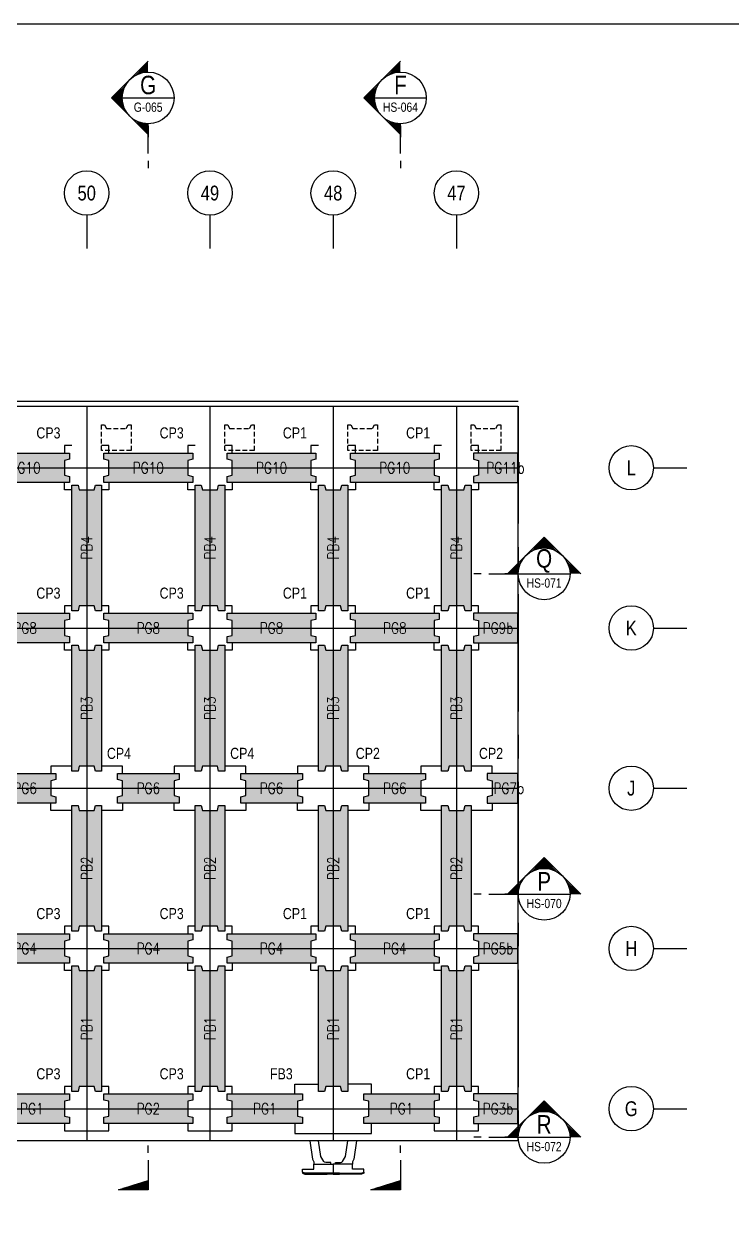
# Model space of a CAD drawing. Header units: millimetres. Extents: x 4668 to 40173, y -3560 to 14620.
# Drawn here: x 31911 to 34786, y 9806 to 14620 of the extents above; entities that cross this region are included whole.
import ezdxf
from ezdxf.enums import TextEntityAlignment as Align

# ---------------------------------------------------------------- set-up
doc = ezdxf.new("R2010")
doc.units = ezdxf.units.MM
for name, pattern in [('CENTER', [50.8, 31.75, -6.35, 6.35, -6.35]), ('DASHED', [19.05, 12.7, -6.35]), ('HIDDEN', [9.525, 6.35, -3.175])]:
    doc.linetypes.add(name, pattern=pattern)
doc.layers.get('0').transparency = 0.5
for name, color, linetype in [('DIM_03', 1, 'Continuous'), ('HB_SYMBOLS', 7, 'Continuous'), ('場鑄梁', 4, 'Continuous'), ('場鑄梁_虛線', 4, 'Continuous'), ('底圖', 7, 'Continuous'), ('防舷材', 7, 'Continuous'), ('預鑄梁', 7, 'Continuous'), ('預鑄梁_TXT', 2, 'Continuous'), ('預鑄梁_外緣', 7, 'Continuous'), ('預鑄樁帽', 6, 'Continuous'), ('預鑄樁帽_TXT', 2, 'Continuous')]:
    doc.layers.add(name, color=color, linetype=linetype)
doc.layers.add('HB_0', color=7, linetype='Continuous', transparency=0.5)
doc.layers.add('預鑄梁_HATCH', color=253, linetype='Continuous', transparency=0.5)
doc.layers.get('預鑄樁帽').off()
doc.styles.get("Standard").update_dxf_attribs({"font": 'arial.ttf'})
doc.styles.add('結構平面-V3$0$STANDARD', font='ROMANS', dxfattribs={"width": 0.8, "bigfont": 'LCHINA.shx'})

# ---------------------------------------------------------------- blocks, each defined once
blk = doc.blocks.new('gr_t')
at = {"layer": 'HB_SYMBOLS', "color": 4, "linetype": 'Continuous'}
blk.add_line((0, -6), (0, -15), dxfattribs=at)
blk.add_circle((0, 0), 6, dxfattribs=at)
at = {"layer": 'HB_SYMBOLS', "color": 4, "linetype": 'Continuous', "width": 0.8}
blk.add_attdef('A', text='', height=4.5, dxfattribs=at).set_placement((0, 0), align=Align.MIDDLE)
blk = doc.blocks.new('HP1250-flat-1')
at = {"color": 7, "linetype": 'Continuous'}
for points in [[(-0.947, 1.35), (-0.838, 0.601), (-0.78, 0.5), (-0.78, 0.4)], [(0.947, 1.35), (0.838, 0.601), (0.78, 0.5), (0.78, 0.4)]]:
    blk.add_lwpolyline(points, dxfattribs=at)
for points in [[(-0.09, 0.4), (-0.09, 0.457, 0.414214), (-0.095, 0.462), (-0.298, 0.462, -0.272631), (-0.385, 0.512), (-0.5, 0.715), (-0.594, 1.35)], [(0.09, 0.4), (0.09, 0.457, -0.414214), (0.095, 0.462), (0.298, 0.462, 0.272631), (0.385, 0.512), (0.5, 0.715), (0.594, 1.35)]]:
    blk.add_lwpolyline(points, format="xyb", dxfattribs=at)
for points in [[(0, 0.4), (0, 0.04), (-1.144, 0.04), (-1.25, 0.072), (-1.25, 0.2), (-0.78, 0.2), (-0.78, 0.4)], [(-1.15, 0), (-0.75, 0), (-0.75, 0.04), (-1.144, 0.04), (-1.25, 0.072), (-1.25, 0.03)], [(-0.75, 0.04), (-0.75, 0), (-0.25, 0), (-0.25, 0.04)], [(0, 0.04), (0, 0), (-0.25, 0), (-0.25, 0.04)], [(0, 0.4), (0, 0.04), (1.144, 0.04), (1.25, 0.072), (1.25, 0.2), (0.78, 0.2), (0.78, 0.4)], [(0, 0.04), (0, 0), (0.25, 0), (0.25, 0.04)], [(0.75, 0.04), (0.75, 0), (0.25, 0), (0.25, 0.04)], [(1.15, 0), (0.75, 0), (0.75, 0.04), (1.144, 0.04), (1.25, 0.072), (1.25, 0.03)]]:
    blk.add_lwpolyline(points, close=True, dxfattribs=at)
blk = doc.blocks.new('PG1')
at = {"layer": '預鑄梁_HATCH'}
blk.add_hatch(color=256, dxfattribs=at).paths.add_polyline_path([(0, 25), (0, 0), (305, 0), (305, 25), (285, 30), (285, 90), (305, 95), (305, 120), (0, 120), (0, 95), (20, 90), (20, 30)])
at = {"layer": '預鑄梁', "linetype": 'DASHED', "ltscale": 50}
blk.add_lwpolyline([(0, 0), (0, 25), (20, 30), (20, 90), (0, 95), (0, 120), (305, 120), (305, 95), (285, 90), (285, 30), (305, 25), (305, 0), (0, 0)], dxfattribs=at)
at = {"layer": '預鑄梁_外緣'}
blk.add_lwpolyline([(0, 0), (0, 25), (20, 30), (20, 90), (0, 95), (0, 120), (305, 120), (305, 95), (285, 90), (285, 30), (305, 25), (305, 0), (0, 0)], dxfattribs=at)
at = {"layer": '預鑄梁_TXT', "linetype": 'Continuous', "style": '結構平面-V3$0$STANDARD', "width": 0.8}
blk.add_text('PG1', height=45, rotation=0, dxfattribs=at).set_placement((152.5, 60), align=Align.MIDDLE)
blk = doc.blocks.new('PG2')
at = {"layer": '預鑄梁_HATCH'}
blk.add_hatch(color=256, dxfattribs=at).paths.add_polyline_path([(0, 25), (0, 0), (360, 0), (360, 25), (340, 30), (340, 90), (360, 95), (360, 120), (0, 120), (0, 95), (20, 90), (20, 30)])
at = {"layer": '預鑄梁', "linetype": 'DASHED', "ltscale": 50}
blk.add_lwpolyline([(0, 0), (0, 25), (20, 30), (20, 90), (0, 95), (0, 120), (360, 120), (360, 95), (340, 90), (340, 30), (360, 25), (360, 0), (0, 0)], dxfattribs=at)
at = {"layer": '預鑄梁_外緣'}
blk.add_lwpolyline([(0, 0), (0, 25), (20, 30), (20, 90), (0, 95), (0, 120), (360, 120), (360, 95), (340, 90), (340, 30), (360, 25), (360, 0), (0, 0)], dxfattribs=at)
at = {"layer": '預鑄梁_TXT', "linetype": 'Continuous', "style": '結構平面-V3$0$STANDARD', "width": 0.8}
blk.add_text('PG2', height=45, rotation=0, dxfattribs=at).set_placement((180, 60), align=Align.MIDDLE)
blk = doc.blocks.new('PG4')
at = {"layer": '預鑄梁_HATCH'}
blk.add_hatch(color=256, dxfattribs=at).paths.add_polyline_path([(0, 25), (0, 0), (360, 0), (360, 25), (340, 30), (340, 90), (360, 95), (360, 120), (0, 120), (0, 95), (20, 90), (20, 30)])
at = {"layer": '預鑄梁', "linetype": 'DASHED', "ltscale": 50}
blk.add_lwpolyline([(0, 0), (0, 25), (20, 30), (20, 90), (0, 95), (0, 120), (360, 120), (360, 95), (340, 90), (340, 30), (360, 25), (360, 0), (0, 0)], dxfattribs=at)
at = {"layer": '預鑄梁_外緣'}
blk.add_lwpolyline([(0, 0), (0, 25), (20, 30), (20, 90), (0, 95), (0, 120), (360, 120), (360, 95), (340, 90), (340, 30), (360, 25), (360, 0), (0, 0)], dxfattribs=at)
at = {"layer": '預鑄梁_TXT', "linetype": 'Continuous', "style": '結構平面-V3$0$STANDARD', "width": 0.8}
blk.add_text('PG4', height=45, rotation=0, dxfattribs=at).set_placement((180, 60), align=Align.MIDDLE)
blk = doc.blocks.new('PG6')
at = {"layer": '預鑄梁_HATCH'}
blk.add_hatch(color=256, dxfattribs=at).paths.add_polyline_path([(250, 0), (250, 25), (230, 30), (230, 90), (250, 95), (250, 120), (0, 120), (0, 95), (20, 90), (20, 30), (0, 25), (0, 0)])
at = {"layer": '預鑄梁', "linetype": 'DASHED', "ltscale": 50}
blk.add_lwpolyline([(0, 0), (0, 25), (20, 30), (20, 90), (0, 95), (0, 120), (250, 120), (250, 95), (230, 90), (230, 30), (250, 25), (250, 0), (0, 0)], dxfattribs=at)
at = {"layer": '預鑄梁_外緣'}
blk.add_lwpolyline([(0, 0), (0, 25), (20, 30), (20, 90), (0, 95), (0, 120), (250, 120), (250, 95), (230, 90), (230, 30), (250, 25), (250, 0), (0, 0)], dxfattribs=at)
at = {"layer": '預鑄梁_TXT', "linetype": 'Continuous', "style": '結構平面-V3$0$STANDARD', "width": 0.8}
blk.add_text('PG6', height=45, rotation=0, dxfattribs=at).set_placement((125, 60), align=Align.MIDDLE)
blk = doc.blocks.new('PG8')
at = {"layer": '預鑄梁_HATCH'}
blk.add_hatch(color=256, dxfattribs=at).paths.add_polyline_path([(0, 25), (0, 0), (360, 0), (360, 25), (340, 30), (340, 90), (360, 95), (360, 120), (0, 120), (0, 95), (20, 90), (20, 30)])
at = {"layer": '預鑄梁', "linetype": 'DASHED', "ltscale": 50}
blk.add_lwpolyline([(0, 0), (0, 25), (20, 30), (20, 90), (0, 95), (0, 120), (360, 120), (360, 95), (340, 90), (340, 30), (360, 25), (360, 0), (0, 0)], dxfattribs=at)
at = {"layer": '預鑄梁_外緣'}
blk.add_lwpolyline([(0, 0), (0, 25), (20, 30), (20, 90), (0, 95), (0, 120), (360, 120), (360, 95), (340, 90), (340, 30), (360, 25), (360, 0), (0, 0)], dxfattribs=at)
at = {"layer": '預鑄梁_TXT', "linetype": 'Continuous', "style": '結構平面-V3$0$STANDARD', "width": 0.8}
blk.add_text('PG8', height=45, rotation=0, dxfattribs=at).set_placement((180, 60), align=Align.MIDDLE)
blk = doc.blocks.new('PG10')
at = {"layer": '預鑄梁_HATCH'}
blk.add_hatch(color=256, dxfattribs=at).paths.add_polyline_path([(0, 25), (0, 0), (360, 0), (360, 25), (340, 30), (340, 90), (360, 95), (360, 120), (0, 120), (0, 95), (20, 90), (20, 30)])
at = {"layer": '預鑄梁', "linetype": 'DASHED', "ltscale": 50}
blk.add_lwpolyline([(0, 0), (0, 25), (20, 30), (20, 90), (0, 95), (0, 120), (360, 120), (360, 95), (340, 90), (340, 30), (360, 25), (360, 0), (0, 0)], dxfattribs=at)
at = {"layer": '預鑄梁_外緣'}
blk.add_lwpolyline([(0, 0), (0, 25), (20, 30), (20, 90), (0, 95), (0, 120), (360, 120), (360, 95), (340, 90), (340, 30), (360, 25), (360, 0), (0, 0)], dxfattribs=at)
at = {"layer": '預鑄梁_TXT', "linetype": 'Continuous', "style": '結構平面-V3$0$STANDARD', "width": 0.8}
blk.add_text('PG10', height=45, rotation=0, dxfattribs=at).set_placement((180, 60), align=Align.MIDDLE)
blk = doc.blocks.new('PB1')
at = {"layer": '預鑄梁_HATCH'}
blk.add_hatch(color=256, dxfattribs=at).paths.add_polyline_path([(-25, 0), (0, 0), (0, 510), (-25, 510), (-30, 490), (-90, 490), (-95, 510), (-120, 510), (-120, 0), (-95, 0), (-90, 20), (-30, 20)])
at = {"layer": '預鑄梁', "linetype": 'DASHED', "ltscale": 50}
blk.add_lwpolyline([(0, 0), (-25, 0), (-30, 20), (-90, 20), (-95, 0), (-120, 0), (-120, 510), (-95, 510), (-90, 490), (-30, 490), (-25, 510), (0, 510), (0, 0)], dxfattribs=at)
at = {"layer": '預鑄梁_外緣'}
blk.add_lwpolyline([(0, 0), (-25, 0), (-30, 20), (-90, 20), (-95, 0), (-120, 0), (-120, 510), (-95, 510), (-90, 490), (-30, 490), (-25, 510), (0, 510), (0, 0)], dxfattribs=at)
at = {"layer": '預鑄梁_TXT', "linetype": 'Continuous', "style": '結構平面-V3$0$STANDARD', "width": 0.8}
blk.add_text('PB1', height=45, rotation=90, dxfattribs=at).set_placement((-60, 255), align=Align.MIDDLE)
blk = doc.blocks.new('PB2')
at = {"layer": '預鑄梁_HATCH'}
blk.add_hatch(color=256, dxfattribs=at).paths.add_polyline_path([(-25, 0), (0, 0), (0, 510), (-25, 510), (-30, 490), (-90, 490), (-95, 510), (-120, 510), (-120, 0), (-95, 0), (-90, 20), (-30, 20)])
at = {"layer": '預鑄梁', "linetype": 'DASHED', "ltscale": 50}
blk.add_lwpolyline([(0, 0), (-25, 0), (-30, 20), (-90, 20), (-95, 0), (-120, 0), (-120, 510), (-95, 510), (-90, 490), (-30, 490), (-25, 510), (0, 510), (0, 0)], dxfattribs=at)
at = {"layer": '預鑄梁_外緣'}
blk.add_lwpolyline([(0, 0), (-25, 0), (-30, 20), (-90, 20), (-95, 0), (-120, 0), (-120, 510), (-95, 510), (-90, 490), (-30, 490), (-25, 510), (0, 510), (0, 0)], dxfattribs=at)
at = {"layer": '預鑄梁_TXT', "linetype": 'Continuous', "style": '結構平面-V3$0$STANDARD', "width": 0.8}
blk.add_text('PB2', height=45, rotation=90, dxfattribs=at).set_placement((-60, 255), align=Align.MIDDLE)
blk = doc.blocks.new('PB3')
at = {"layer": '預鑄梁_HATCH'}
blk.add_hatch(color=256, dxfattribs=at).paths.add_polyline_path([(-25, 0), (0, 0), (0, 510), (-25, 510), (-30, 490), (-90, 490), (-95, 510), (-120, 510), (-120, 0), (-95, 0), (-90, 20), (-30, 20)])
at = {"layer": '預鑄梁', "linetype": 'DASHED', "ltscale": 50}
blk.add_lwpolyline([(0, 0), (-25, 0), (-30, 20), (-90, 20), (-95, 0), (-120, 0), (-120, 510), (-95, 510), (-90, 490), (-30, 490), (-25, 510), (0, 510), (0, 0)], dxfattribs=at)
at = {"layer": '預鑄梁_外緣'}
blk.add_lwpolyline([(0, 0), (-25, 0), (-30, 20), (-90, 20), (-95, 0), (-120, 0), (-120, 510), (-95, 510), (-90, 490), (-30, 490), (-25, 510), (0, 510), (0, 0)], dxfattribs=at)
at = {"layer": '預鑄梁_TXT', "linetype": 'Continuous', "style": '結構平面-V3$0$STANDARD', "width": 0.8}
blk.add_text('PB3', height=45, rotation=90, dxfattribs=at).set_placement((-60, 255), align=Align.MIDDLE)
blk = doc.blocks.new('PB4')
at = {"layer": '預鑄梁_HATCH'}
blk.add_hatch(color=256, dxfattribs=at).paths.add_polyline_path([(-25, 0), (0, 0), (0, 510), (-25, 510), (-30, 490), (-90, 490), (-95, 510), (-120, 510), (-120, 0), (-95, 0), (-90, 20), (-30, 20)])
at = {"layer": '預鑄梁', "linetype": 'DASHED', "ltscale": 50}
blk.add_lwpolyline([(0, 0), (-25, 0), (-30, 20), (-90, 20), (-95, 0), (-120, 0), (-120, 510), (-95, 510), (-90, 490), (-30, 490), (-25, 510), (0, 510), (0, 0)], dxfattribs=at)
at = {"layer": '預鑄梁_外緣'}
blk.add_lwpolyline([(0, 0), (-25, 0), (-30, 20), (-90, 20), (-95, 0), (-120, 0), (-120, 510), (-95, 510), (-90, 490), (-30, 490), (-25, 510), (0, 510), (0, 0)], dxfattribs=at)
at = {"layer": '預鑄梁_TXT', "linetype": 'Continuous', "style": '結構平面-V3$0$STANDARD', "width": 0.8}
blk.add_text('PB4', height=45, rotation=90, dxfattribs=at).set_placement((-60, 255), align=Align.MIDDLE)
blk = doc.blocks.new('PB5')
at = {"layer": 'HB_0', "color": 1, "linetype": 'HIDDEN', "ltscale": 3}
blk.add_lwpolyline([(0, 0), (0, 105), (12, 105), (20, 89), (100, 89), (108, 105), (120, 105), (120, 0), (0, 0)], dxfattribs=at)
blk = doc.blocks.new('CP1')
at = {"layer": '預鑄樁帽_TXT', "linetype": 'Continuous', "width": 0.8}
blk.add_text('CP1', height=45, dxfattribs=at).set_placement((-255.3, 241.6), align=Align.MIDDLE)
blk = doc.blocks.new('CP3')
at = {"layer": '預鑄樁帽_TXT', "linetype": 'Continuous', "width": 0.8}
blk.add_text('CP3', height=45, dxfattribs=at).set_placement((-255.3, 241.6), align=Align.MIDDLE)
blk = doc.blocks.new('FB3')
at = {"layer": '預鑄樁帽_TXT', "linetype": 'Continuous', "width": 0.8}
blk.add_text('FB3', height=45, dxfattribs=at).set_placement((-365.3, 241.6), align=Align.MIDDLE)
blk = doc.blocks.new('CP4')
at = {"layer": '預鑄樁帽_TXT', "linetype": 'Continuous', "width": 0.8}
blk.add_text('CP4', height=45, dxfattribs=at).set_placement((-24.1, 241.6), align=Align.MIDDLE)
blk = doc.blocks.new('CP2')
at = {"layer": '預鑄樁帽_TXT', "linetype": 'Continuous', "width": 0.8}
blk.add_text('CP2', height=45, dxfattribs=at).set_placement((-14.5, 241.6), align=Align.MIDDLE)
blk = doc.blocks.new('PG3b')
at = {"layer": '預鑄梁_HATCH'}
blk.add_hatch(color=256, dxfattribs=at).paths.add_polyline_path([(0, 120), (0, 0), (-179, 0), (-179, 25), (-159, 30), (-159, 90), (-179, 95), (-179, 120)])
at = {"layer": '預鑄梁', "linetype": 'DASHED', "ltscale": 50}
blk.add_lwpolyline([(0, 0), (0, 120), (-179, 120), (-179, 95), (-159, 90), (-159, 30), (-179, 25), (-179, 0)], close=True, dxfattribs=at)
at = {"layer": '預鑄梁_外緣'}
blk.add_lwpolyline([(0, 0), (0, 120), (-179, 120), (-179, 95), (-159, 90), (-159, 30), (-179, 25), (-179, 0)], close=True, dxfattribs=at)
at = {"layer": '預鑄梁_TXT', "linetype": 'Continuous', "style": '結構平面-V3$0$STANDARD', "width": 0.8}
blk.add_text('PG3b', height=45, rotation=360, dxfattribs=at).set_placement((-80.1, 60), align=Align.MIDDLE)
blk = doc.blocks.new('PG5b')
at = {"layer": '預鑄梁_HATCH'}
blk.add_hatch(color=256, dxfattribs=at).paths.add_polyline_path([(0, 120), (0, 0), (-179, 0), (-179, 25), (-159, 30), (-159, 90), (-179, 95), (-179, 120)])
at = {"layer": '預鑄梁', "linetype": 'DASHED', "ltscale": 50}
blk.add_lwpolyline([(0, 0), (0, 120), (-179, 120), (-179, 95), (-159, 90), (-159, 30), (-179, 25), (-179, 0)], close=True, dxfattribs=at)
at = {"layer": '預鑄梁_外緣'}
blk.add_lwpolyline([(0, 0), (0, 120), (-179, 120), (-179, 95), (-159, 90), (-159, 30), (-179, 25), (-179, 0)], close=True, dxfattribs=at)
at = {"layer": '預鑄梁_TXT', "linetype": 'Continuous', "style": '結構平面-V3$0$STANDARD', "width": 0.8}
blk.add_text('PG5b', height=45, rotation=360, dxfattribs=at).set_placement((-80.1, 60), align=Align.MIDDLE)
blk = doc.blocks.new('PG7b')
at = {"layer": '預鑄梁_HATCH'}
blk.add_hatch(color=256, dxfattribs=at).paths.add_polyline_path([(0, 120), (0, 0), (-124, 0), (-124, 25), (-104, 30), (-104, 90), (-124, 95), (-124, 120)])
at = {"layer": '預鑄梁', "linetype": 'DASHED', "ltscale": 50}
blk.add_lwpolyline([(0, 0), (0, 120), (-124, 120), (-124, 95), (-104, 90), (-104, 30), (-124, 25), (-124, 0)], close=True, dxfattribs=at)
at = {"layer": '預鑄梁_外緣'}
blk.add_lwpolyline([(0, 0), (0, 120), (-124, 120), (-124, 95), (-104, 90), (-104, 30), (-124, 25), (-124, 0)], close=True, dxfattribs=at)
at = {"layer": '預鑄梁_TXT', "linetype": 'Continuous', "style": '結構平面-V3$0$STANDARD', "width": 0.8}
blk.add_text('PG7b', height=45, rotation=360, dxfattribs=at).set_placement((-36.1, 60), align=Align.MIDDLE)
blk = doc.blocks.new('PG9b')
at = {"layer": '預鑄梁_HATCH'}
blk.add_hatch(color=256, dxfattribs=at).paths.add_polyline_path([(0, 120), (0, 0), (-179, 0), (-179, 25), (-159, 30), (-159, 90), (-179, 95), (-179, 120)])
at = {"layer": '預鑄梁', "linetype": 'DASHED', "ltscale": 50}
blk.add_lwpolyline([(0, 0), (0, 120), (-179, 120), (-179, 95), (-159, 90), (-159, 30), (-179, 25), (-179, 0)], close=True, dxfattribs=at)
at = {"layer": '預鑄梁_外緣'}
blk.add_lwpolyline([(0, 0), (0, 120), (-179, 120), (-179, 95), (-159, 90), (-159, 30), (-179, 25), (-179, 0)], close=True, dxfattribs=at)
at = {"layer": '預鑄梁_TXT', "linetype": 'Continuous', "style": '結構平面-V3$0$STANDARD', "width": 0.8}
blk.add_text('PG9b', height=45, rotation=360, dxfattribs=at).set_placement((-80.1, 60), align=Align.MIDDLE)
blk = doc.blocks.new('PG11b')
at = {"layer": '預鑄梁_HATCH'}
blk.add_hatch(color=256, dxfattribs=at).paths.add_polyline_path([(0, 120), (0, 0), (-179, 0), (-179, 25), (-159, 30), (-159, 90), (-179, 95), (-179, 120)])
at = {"layer": '預鑄梁', "linetype": 'DASHED', "ltscale": 50}
blk.add_lwpolyline([(0, 0), (0, 120), (-179, 120), (-179, 95), (-159, 90), (-159, 30), (-179, 25), (-179, 0)], close=True, dxfattribs=at)
at = {"layer": '預鑄梁_外緣'}
blk.add_lwpolyline([(0, 0), (0, 120), (-179, 120), (-179, 95), (-159, 90), (-159, 30), (-179, 25), (-179, 0)], close=True, dxfattribs=at)
at = {"layer": '預鑄梁_TXT', "linetype": 'Continuous', "style": '結構平面-V3$0$STANDARD', "width": 0.8}
blk.add_text('PG11b', height=45, rotation=360, dxfattribs=at).set_placement((-49.5, 60), align=Align.MIDDLE)
blk = doc.blocks.new('*X499')
at = {"color": 0, "linetype": 'Continuous'}
for p, q in [((79.88, 269.21), (80.31, 269.64)), ((80.06, 269.21), (80.57, 269.72)), ((80.24, 269.21), (80.83, 269.8)), ((80.41, 269.21), (81.09, 269.88)), ((80.59, 269.21), (81.34, 269.96)), ((80.77, 269.21), (81.6, 270.04)), ((80.94, 269.21), (81.86, 270.12)), ((81.12, 269.21), (82.11, 270.2)), ((81.3, 269.21), (82.37, 270.29)), ((81.47, 269.21), (82.63, 270.37)), ((81.65, 269.21), (82.89, 270.45)), ((81.83, 269.21), (83.14, 270.53)), ((82, 269.21), (83.4, 270.61)), ((82.18, 269.21), (83.66, 270.69)), ((82.36, 269.21), (83.91, 270.77)), ((82.53, 269.21), (84.17, 270.85)), ((82.71, 269.21), (84.43, 270.93)), ((82.89, 269.21), (84.69, 271.01)), ((83.06, 269.21), (84.94, 271.09)), ((83.24, 269.21), (85.2, 271.17)), ((83.42, 269.21), (85.46, 271.25)), ((83.59, 269.21), (85.71, 271.33)), ((83.77, 269.21), (85.97, 271.41)), ((83.95, 269.21), (86.23, 271.49)), ((84.12, 269.21), (86.49, 271.57)), ((84.3, 269.21), (86.74, 271.65)), ((84.48, 269.21), (86.93, 271.66)), ((84.65, 269.21), (86.93, 271.48)), ((84.83, 269.21), (86.93, 271.31)), ((85.01, 269.21), (86.93, 271.13)), ((85.19, 269.21), (86.93, 270.95)), ((85.36, 269.21), (86.93, 270.78)), ((85.54, 269.21), (86.93, 270.6)), ((85.72, 269.21), (86.93, 270.42)), ((85.89, 269.21), (86.93, 270.25)), ((86.07, 269.21), (86.93, 270.07)), ((86.25, 269.21), (86.93, 269.89)), ((86.42, 269.21), (86.93, 269.72)), ((79, 269.21), (79.03, 269.24)), ((79.17, 269.21), (79.29, 269.32)), ((79.35, 269.21), (79.54, 269.4)), ((79.53, 269.21), (79.8, 269.48)), ((79.71, 269.21), (80.06, 269.56)), ((86.6, 269.21), (86.93, 269.54)), ((86.78, 269.21), (86.93, 269.36))]:
    blk.add_line(p, q, dxfattribs=at)
blk = doc.blocks.new('SEND-n')
at = {"color": 3}
for p, q in [((8, 0), (0, 0)), ((10, 0), (12, 0))]:
    blk.add_line(p, q, dxfattribs=at)
at = {"color": 2, "linetype": 'Continuous'}
blk.add_lwpolyline([(0, 0), (0, 8), (2.5, 0)], close=True, dxfattribs=at)
at = {"color": 2, "linetype": 'Continuous', "rotation": 270}
blk.add_blockref('*X499', (-269.21, 86.93), dxfattribs=at)
blk = doc.blocks.new('SEC2U0-n')
at = {"color": 2, "linetype": 'Continuous'}
for p, q in [((-9.9, 0), (0, 9.9)), ((0, 9.9), (9.9, 0)), ((-7.51, 0), (-10.62, 0))]:
    blk.add_line(p, q, dxfattribs=at)
at = {"color": 3}
for p, q in [((-17, 0), (-19, 0)), ((-15, 0), (-7, 0))]:
    blk.add_line(p, q, dxfattribs=at)
at = {"color": 2, "linetype": 'Continuous'}
blk.add_circle((0, 0), 7, dxfattribs=at)
for points in [[(0, 9.9), (-3.5, 6.06), (-4.95, 4.95), (-4.26, 5.55)], [(0, 9.9), (-1.81, 6.76), (-3.5, 6.06), (-1.81, 6.76)], [(0, 9.9), (0, 7), (-1.81, 6.76), (-0.91, 6.94)], [(0, 9.9), (3.5, 6.06), (4.95, 4.95), (4.26, 5.55)], [(0, 9.9), (1.81, 6.76), (3.5, 6.06), (1.81, 6.76)], [(0, 9.9), (0, 7), (1.81, 6.76), (0.91, 6.94)], [(-9.9, 0), (-6.06, 3.5), (-4.95, 4.95), (-5.55, 4.26)], [(-9.9, 0), (-6.76, 1.81), (-6.06, 3.5), (-6.76, 1.81)], [(9.9, 0), (6.06, 3.5), (4.95, 4.95), (5.55, 4.26)], [(9.9, 0), (6.76, 1.81), (6.06, 3.5), (6.76, 1.81)], [(-9.9, 0), (-7, 0), (-6.76, 1.81), (-6.94, 0.91)], [(9.9, 0), (7, 0), (6.76, 1.81), (6.94, 0.91)]]:
    blk.add_solid(points, dxfattribs=at)
blk = doc.blocks.new('ST-n')
at = {"color": 2}
blk.add_line((-7, 0), (7, 0), dxfattribs=at)
blk.add_circle((0, 0), 7, dxfattribs=at)
at = {"color": 3, "width": 0.8}
blk.add_attdef('A', text='', height=4.5, dxfattribs=at).set_placement((0, 3.5), align=Align.MIDDLE)
at = {"color": 1, "width": 0.8}
blk.add_attdef('HB2002', text='', height=2.5, dxfattribs=at).set_placement((0, -2.5), align=Align.MIDDLE)

msp = doc.modelspace()

# ---------------------------------------------------------------- linework, layer by layer
at = {"layer": 'Defpoints', "color": 217, "true_color": 0x93278f}
msp.add_lwpolyline([(40173.213, 7667.236), (37180.713, 7667.236), (37180.713, 6332.236), (28338.213, 6332.236), (28338.213, 14619.736), (40173.213, 14619.736)], close=True, dxfattribs=at)
at = {"layer": '場鑄梁'}
for points in [[(32106.543, 12908.16), (32076.543, 12908.16), (32076.543, 12878.16)], [(32256.543, 12878.16), (32256.543, 12908.16), (32226.543, 12908.16)], [(32606.543, 12908.16), (32576.543, 12908.16), (32576.543, 12878.16)], [(32756.543, 12878.16), (32756.543, 12908.16), (32726.543, 12908.16)], [(33106.543, 12908.16), (33076.543, 12908.16), (33076.543, 12878.16)], [(33256.543, 12878.16), (33256.543, 12908.16), (33226.543, 12908.16)], [(33606.543, 12908.16), (33576.543, 12908.16), (33576.543, 12878.16)], [(33756.543, 12878.16), (33756.543, 12908.16), (33726.543, 12908.16)], [(32106.543, 12728.16), (32076.543, 12728.16), (32076.543, 12758.16)], [(32256.543, 12758.16), (32256.543, 12728.16), (32226.543, 12728.16)], [(32606.543, 12728.16), (32576.543, 12728.16), (32576.543, 12758.16)], [(32756.543, 12758.16), (32756.543, 12728.16), (32726.543, 12728.16)], [(33106.543, 12728.16), (33076.543, 12728.16), (33076.543, 12758.16)], [(33256.543, 12758.16), (33256.543, 12728.16), (33226.543, 12728.16)], [(33606.543, 12728.16), (33576.543, 12728.16), (33576.543, 12758.16)], [(33756.543, 12758.16), (33756.543, 12728.16), (33726.543, 12728.16)], [(32106.543, 12258.16), (32076.543, 12258.16), (32076.543, 12228.16)], [(32256.543, 12228.16), (32256.543, 12258.16), (32226.543, 12258.16)], [(32606.543, 12258.16), (32576.543, 12258.16), (32576.543, 12228.16)], [(32756.543, 12228.16), (32756.543, 12258.16), (32726.543, 12258.16)], [(33106.543, 12258.16), (33076.543, 12258.16), (33076.543, 12228.16)], [(33256.543, 12228.16), (33256.543, 12258.16), (33226.543, 12258.16)], [(33606.543, 12258.16), (33576.543, 12258.16), (33576.543, 12228.16)], [(33756.543, 12228.16), (33756.543, 12258.16), (33726.543, 12258.16)], [(32106.543, 12078.16), (32076.543, 12078.16), (32076.543, 12108.16)], [(32256.543, 12108.16), (32256.543, 12078.16), (32226.543, 12078.16)], [(32606.543, 12078.16), (32576.543, 12078.16), (32576.543, 12108.16)], [(32756.543, 12108.16), (32756.543, 12078.16), (32726.543, 12078.16)], [(33106.543, 12078.16), (33076.543, 12078.16), (33076.543, 12108.16)], [(33256.543, 12108.16), (33256.543, 12078.16), (33226.543, 12078.16)], [(33606.543, 12078.16), (33576.543, 12078.16), (33576.543, 12108.16)], [(33756.543, 12108.16), (33756.543, 12078.16), (33726.543, 12078.16)], [(32106.543, 11608.16), (32021.543, 11608.16), (32021.543, 11578.16)], [(32311.543, 11578.16), (32311.543, 11608.16), (32226.543, 11608.16)], [(32606.543, 11608.16), (32521.543, 11608.16), (32521.543, 11578.16)], [(32811.543, 11578.16), (32811.543, 11608.16), (32726.543, 11608.16)], [(33106.543, 11608.16), (33021.543, 11608.16), (33021.543, 11578.16)], [(33311.543, 11578.16), (33311.543, 11608.16), (33226.543, 11608.16)], [(33606.543, 11608.16), (33521.543, 11608.16), (33521.543, 11578.16)], [(33811.543, 11578.16), (33811.543, 11608.16), (33726.543, 11608.16)], [(32106.543, 11428.16), (32021.543, 11428.16), (32021.543, 11458.16)], [(32311.543, 11458.16), (32311.543, 11428.16), (32226.543, 11428.16)], [(32606.543, 11428.16), (32521.543, 11428.16), (32521.543, 11458.16)], [(32811.543, 11458.16), (32811.543, 11428.16), (32726.543, 11428.16)], [(33106.543, 11428.16), (33021.543, 11428.16), (33021.543, 11458.16)], [(33311.543, 11458.16), (33311.543, 11428.16), (33226.543, 11428.16)], [(33606.543, 11428.16), (33521.543, 11428.16), (33521.543, 11458.16)], [(33811.543, 11458.16), (33811.543, 11428.16), (33726.543, 11428.16)], [(32106.543, 10958.16), (32076.543, 10958.16), (32076.543, 10928.16)], [(32256.543, 10928.16), (32256.543, 10958.16), (32226.543, 10958.16)], [(32606.543, 10958.16), (32576.543, 10958.16), (32576.543, 10928.16)], [(32756.543, 10928.16), (32756.543, 10958.16), (32726.543, 10958.16)], [(33106.543, 10958.16), (33076.543, 10958.16), (33076.543, 10928.16)], [(33256.543, 10928.16), (33256.543, 10958.16), (33226.543, 10958.16)], [(33606.543, 10958.16), (33576.543, 10958.16), (33576.543, 10928.16)], [(33756.543, 10928.16), (33756.543, 10958.16), (33726.543, 10958.16)], [(32106.543, 10778.16), (32076.543, 10778.16), (32076.543, 10808.16)], [(32256.543, 10808.16), (32256.543, 10778.16), (32226.543, 10778.16)], [(32606.543, 10778.16), (32576.543, 10778.16), (32576.543, 10808.16)], [(32756.543, 10808.16), (32756.543, 10778.16), (32726.543, 10778.16)], [(33106.543, 10778.16), (33076.543, 10778.16), (33076.543, 10808.16)], [(33256.543, 10808.16), (33256.543, 10778.16), (33226.543, 10778.16)], [(33606.543, 10778.16), (33576.543, 10778.16), (33576.543, 10808.16)], [(33756.543, 10808.16), (33756.543, 10778.16), (33726.543, 10778.16)], [(32106.543, 10308.16), (32076.543, 10308.16), (32076.543, 10278.16)], [(32256.543, 10278.16), (32256.543, 10308.16), (32226.543, 10308.16)], [(32606.543, 10308.16), (32576.543, 10308.16), (32576.543, 10278.16)], [(32756.543, 10278.16), (32756.543, 10308.16), (32726.543, 10308.16)], [(33011.543, 10278.16), (33011.543, 10318.16), (33106.543, 10318.16)], [(33321.543, 10278.16), (33321.543, 10318.16), (33226.543, 10318.16)], [(33606.543, 10308.16), (33576.543, 10308.16), (33576.543, 10278.16)], [(33756.543, 10278.16), (33756.543, 10308.16), (33726.543, 10308.16)], [(32076.543, 10158.16), (32076.543, 10128.16), (32256.543, 10128.16), (32256.543, 10158.16)], [(32576.543, 10158.16), (32576.543, 10128.16), (32756.543, 10128.16), (32756.543, 10158.16)], [(33011.543, 10158.16), (33011.543, 10118.16), (33321.543, 10118.16), (33321.543, 10158.16)], [(33576.543, 10158.16), (33576.543, 10128.16), (33756.543, 10128.16), (33756.543, 10158.16)]]:
    msp.add_lwpolyline(points, dxfattribs=at)
at = {"layer": '場鑄梁_虛線', "linetype": 'DASHED', "ltscale": 50}
for points in [[(32106.543, 12908.16), (32076.543, 12908.16), (32076.543, 12878.16)], [(32256.543, 12878.16), (32256.543, 12908.16), (32226.543, 12908.16)], [(32606.543, 12908.16), (32576.543, 12908.16), (32576.543, 12878.16)], [(32756.543, 12878.16), (32756.543, 12908.16), (32726.543, 12908.16)], [(33106.543, 12908.16), (33076.543, 12908.16), (33076.543, 12878.16)], [(33256.543, 12878.16), (33256.543, 12908.16), (33226.543, 12908.16)], [(33606.543, 12908.16), (33576.543, 12908.16), (33576.543, 12878.16)], [(33756.543, 12878.16), (33756.543, 12908.16), (33726.543, 12908.16)], [(32106.543, 12728.16), (32076.543, 12728.16), (32076.543, 12758.16)], [(32256.543, 12758.16), (32256.543, 12728.16), (32226.543, 12728.16)], [(32606.543, 12728.16), (32576.543, 12728.16), (32576.543, 12758.16)], [(32756.543, 12758.16), (32756.543, 12728.16), (32726.543, 12728.16)], [(33106.543, 12728.16), (33076.543, 12728.16), (33076.543, 12758.16)], [(33256.543, 12758.16), (33256.543, 12728.16), (33226.543, 12728.16)], [(33606.543, 12728.16), (33576.543, 12728.16), (33576.543, 12758.16)], [(33756.543, 12758.16), (33756.543, 12728.16), (33726.543, 12728.16)], [(32106.543, 12258.16), (32076.543, 12258.16), (32076.543, 12228.16)], [(32256.543, 12228.16), (32256.543, 12258.16), (32226.543, 12258.16)], [(32606.543, 12258.16), (32576.543, 12258.16), (32576.543, 12228.16)], [(32756.543, 12228.16), (32756.543, 12258.16), (32726.543, 12258.16)], [(33106.543, 12258.16), (33076.543, 12258.16), (33076.543, 12228.16)], [(33256.543, 12228.16), (33256.543, 12258.16), (33226.543, 12258.16)], [(33606.543, 12258.16), (33576.543, 12258.16), (33576.543, 12228.16)], [(33756.543, 12228.16), (33756.543, 12258.16), (33726.543, 12258.16)], [(32106.543, 12078.16), (32076.543, 12078.16), (32076.543, 12108.16)], [(32256.543, 12108.16), (32256.543, 12078.16), (32226.543, 12078.16)], [(32606.543, 12078.16), (32576.543, 12078.16), (32576.543, 12108.16)], [(32756.543, 12108.16), (32756.543, 12078.16), (32726.543, 12078.16)], [(33106.543, 12078.16), (33076.543, 12078.16), (33076.543, 12108.16)], [(33256.543, 12108.16), (33256.543, 12078.16), (33226.543, 12078.16)], [(33606.543, 12078.16), (33576.543, 12078.16), (33576.543, 12108.16)], [(33756.543, 12108.16), (33756.543, 12078.16), (33726.543, 12078.16)], [(32106.543, 11608.16), (32021.543, 11608.16), (32021.543, 11578.16)], [(32311.543, 11578.16), (32311.543, 11608.16), (32226.543, 11608.16)], [(32606.543, 11608.16), (32521.543, 11608.16), (32521.543, 11578.16)], [(32811.543, 11578.16), (32811.543, 11608.16), (32726.543, 11608.16)], [(33106.543, 11608.16), (33021.543, 11608.16), (33021.543, 11578.16)], [(33311.543, 11578.16), (33311.543, 11608.16), (33226.543, 11608.16)], [(33606.543, 11608.16), (33521.543, 11608.16), (33521.543, 11578.16)], [(33811.543, 11578.16), (33811.543, 11608.16), (33726.543, 11608.16)], [(32106.543, 11428.16), (32021.543, 11428.16), (32021.543, 11458.16)], [(32311.543, 11458.16), (32311.543, 11428.16), (32226.543, 11428.16)], [(32606.543, 11428.16), (32521.543, 11428.16), (32521.543, 11458.16)], [(32811.543, 11458.16), (32811.543, 11428.16), (32726.543, 11428.16)], [(33106.543, 11428.16), (33021.543, 11428.16), (33021.543, 11458.16)], [(33311.543, 11458.16), (33311.543, 11428.16), (33226.543, 11428.16)], [(33606.543, 11428.16), (33521.543, 11428.16), (33521.543, 11458.16)], [(33811.543, 11458.16), (33811.543, 11428.16), (33726.543, 11428.16)], [(32106.543, 10958.16), (32076.543, 10958.16), (32076.543, 10928.16)], [(32256.543, 10928.16), (32256.543, 10958.16), (32226.543, 10958.16)], [(32606.543, 10958.16), (32576.543, 10958.16), (32576.543, 10928.16)], [(32756.543, 10928.16), (32756.543, 10958.16), (32726.543, 10958.16)], [(33106.543, 10958.16), (33076.543, 10958.16), (33076.543, 10928.16)], [(33256.543, 10928.16), (33256.543, 10958.16), (33226.543, 10958.16)], [(33606.543, 10958.16), (33576.543, 10958.16), (33576.543, 10928.16)], [(33756.543, 10928.16), (33756.543, 10958.16), (33726.543, 10958.16)], [(32106.543, 10778.16), (32076.543, 10778.16), (32076.543, 10808.16)], [(32256.543, 10808.16), (32256.543, 10778.16), (32226.543, 10778.16)], [(32606.543, 10778.16), (32576.543, 10778.16), (32576.543, 10808.16)], [(32756.543, 10808.16), (32756.543, 10778.16), (32726.543, 10778.16)], [(33106.543, 10778.16), (33076.543, 10778.16), (33076.543, 10808.16)], [(33256.543, 10808.16), (33256.543, 10778.16), (33226.543, 10778.16)], [(33606.543, 10778.16), (33576.543, 10778.16), (33576.543, 10808.16)], [(33756.543, 10808.16), (33756.543, 10778.16), (33726.543, 10778.16)], [(32106.543, 10308.16), (32076.543, 10308.16), (32076.543, 10278.16)], [(32256.543, 10278.16), (32256.543, 10308.16), (32226.543, 10308.16)], [(32606.543, 10308.16), (32576.543, 10308.16), (32576.543, 10278.16)], [(32756.543, 10278.16), (32756.543, 10308.16), (32726.543, 10308.16)], [(33011.543, 10278.16), (33011.543, 10318.16), (33106.543, 10318.16)], [(33321.543, 10278.16), (33321.543, 10318.16), (33226.543, 10318.16)], [(33606.543, 10308.16), (33576.543, 10308.16), (33576.543, 10278.16)], [(33756.543, 10278.16), (33756.543, 10308.16), (33726.543, 10308.16)], [(32076.543, 10158.16), (32076.543, 10128.16), (32256.543, 10128.16), (32256.543, 10158.16)], [(32576.543, 10158.16), (32576.543, 10128.16), (32756.543, 10128.16), (32756.543, 10158.16)], [(33011.543, 10158.16), (33011.543, 10118.16), (33321.543, 10118.16), (33321.543, 10158.16)], [(33576.543, 10158.16), (33576.543, 10128.16), (33756.543, 10128.16), (33756.543, 10158.16)]]:
    msp.add_lwpolyline(points, dxfattribs=at)
at = {"layer": '底圖'}
msp.add_line((29416.543, 13088.16), (33916.543, 13088.159), dxfattribs=at)
at = {"layer": '底圖', "color": 252, "linetype": 'CENTER', "ltscale": 150}
for p, q in [((32166.543, 13068.16), (32166.543, 10088.16)), ((32666.543, 13068.16), (32666.543, 10088.16)), ((33166.543, 13068.16), (33166.543, 10088.16)), ((33666.543, 13068.16), (33666.543, 10088.16)), ((29417.543, 12818.16), (33916.543, 12818.16)), ((29417.543, 12168.16), (33916.543, 12168.16)), ((29417.543, 11518.16), (33916.543, 11518.16)), ((29417.543, 10868.16), (33916.543, 10868.16)), ((29417.543, 10218.16), (33916.543, 10218.16))]:
    msp.add_line(p, q, dxfattribs=at)
at = {"layer": '底圖', "linetype": 'CENTER', "ltscale": 15}
msp.add_line((33916.543, 13068.16), (33916.543, 10088.16), dxfattribs=at)
at = {"layer": '底圖', "color": 4, "linetype": 'Continuous'}
msp.add_lwpolyline([(33915.543, 13068.16), (33915.543, 10088.16), (31116.543, 10088.16), (31116.543, 13068.16), (33915.543, 13068.16)], dxfattribs=at)

# ---------------------------------------------------------------- block references
at = {"layer": 'DIM_03', "xscale": 14.99999999999999, "yscale": 14.99999999999999, "zscale": 14.99999999999999}
for p, rotation in [((32415.763, 14318.735), 90.00000086103375), ((33439.51, 14318.735), 90.00000086103375), ((34022.466, 12388.16), 8.610337444451461e-07), ((34022.466, 11088.16), 8.610337444451461e-07), ((34022.466, 10102.045), 8.610337444451461e-07)]:
    msp.add_blockref('SEC2U0-n', p, dxfattribs=dict(at, rotation=rotation))
at = {"layer": 'DIM_03', "linetype": 'Continuous'}
ref = msp.add_blockref('ST-n', (32415.763, 14318.735), dxfattribs=dict(at, xscale=14.99999999999999, yscale=14.99999999999999, zscale=14.99999999999999, rotation=7.778254040857746e-07))
ref.add_attrib('HB2002', 'G-065', dxfattribs={"layer": '0', "color": 1, "height": 37.5, "rotation": 359.999999, "width": 0.8}).set_placement((32415.763, 14281.235), align=Align.MIDDLE)
ref.add_attrib('A', 'G', dxfattribs={"layer": '0', "color": 3, "height": 75, "rotation": 359.999999, "width": 0.8}).set_placement((32415.763, 14371.235), align=Align.MIDDLE)
ref = msp.add_blockref('ST-n', (33439.51, 14318.735), dxfattribs=dict(at, xscale=14.99999999999999, yscale=14.99999999999999, zscale=14.99999999999999, rotation=7.778254040857746e-07))
ref.add_attrib('HB2002', 'HS-064', dxfattribs={"layer": '0', "color": 1, "height": 37.5, "rotation": 359.999999, "width": 0.8}).set_placement((33439.51, 14281.235), align=Align.MIDDLE)
ref.add_attrib('A', 'F', dxfattribs={"layer": '0', "color": 3, "height": 75, "rotation": 359.999999, "width": 0.8}).set_placement((33439.51, 14371.235), align=Align.MIDDLE)
ref = msp.add_blockref('ST-n', (34022.466, 12388.16), dxfattribs=dict(at, xscale=14.99999999999999, yscale=14.99999999999999, zscale=14.99999999999999, rotation=7.778253450905704e-07))
ref.add_attrib('HB2002', 'HS-071', dxfattribs={"layer": '0', "color": 1, "height": 37.5, "rotation": 359.999999, "width": 0.8}).set_placement((34022.466, 12350.66), align=Align.MIDDLE)
ref.add_attrib('A', 'Q', dxfattribs={"layer": '0', "color": 3, "height": 75, "rotation": 359.999999, "width": 0.8}).set_placement((34022.466, 12440.66), align=Align.MIDDLE)
ref = msp.add_blockref('ST-n', (34022.466, 11088.16), dxfattribs=dict(at, xscale=14.99999999999999, yscale=14.99999999999999, zscale=14.99999999999999, rotation=7.778253450905704e-07))
ref.add_attrib('HB2002', 'HS-070', dxfattribs={"layer": '0', "color": 1, "height": 37.5, "rotation": 359.999999, "width": 0.8}).set_placement((34022.466, 11050.66), align=Align.MIDDLE)
ref.add_attrib('A', 'P', dxfattribs={"layer": '0', "color": 3, "height": 75, "rotation": 359.999999, "width": 0.8}).set_placement((34022.466, 11140.66), align=Align.MIDDLE)
ref = msp.add_blockref('ST-n', (34022.466, 10102.045), dxfattribs=dict(at, xscale=14.99999999999999, yscale=14.99999999999999, zscale=14.99999999999999, rotation=7.778253450905704e-07))
ref.add_attrib('HB2002', 'HS-072', dxfattribs={"layer": '0', "color": 1, "height": 37.5, "rotation": 359.999999, "width": 0.8}).set_placement((34022.466, 10064.545), align=Align.MIDDLE)
ref.add_attrib('A', 'R', dxfattribs={"layer": '0', "color": 3, "height": 75, "rotation": 359.999999, "width": 0.8}).set_placement((34022.466, 10154.545), align=Align.MIDDLE)
at = {"layer": 'DIM_03', "linetype": 'Continuous', "xscale": 14.99999999999999, "yscale": 14.99999999999999, "zscale": 14.99999999999999, "rotation": 90.00000086094916}
for p in [(32415.763, 9888.996), (33439.51, 9888.996)]:
    msp.add_blockref('SEND-n', p, dxfattribs=at)
at = {"layer": '底圖'}
ref = msp.add_blockref('gr_t', (32166.543, 13932.85), dxfattribs=dict(at, xscale=15, yscale=15, zscale=15))
ref.add_attrib('A', '50', dxfattribs={"layer": 'HB_SYMBOLS', "color": 4, "linetype": 'Continuous', "height": 60, "width": 0.8}).set_placement((32166.543, 13932.85), align=Align.MIDDLE)
ref = msp.add_blockref('gr_t', (32666.543, 13932.85), dxfattribs=dict(at, xscale=15, yscale=15, zscale=15))
ref.add_attrib('A', '49', dxfattribs={"layer": 'HB_SYMBOLS', "color": 4, "linetype": 'Continuous', "height": 60, "width": 0.8}).set_placement((32666.543, 13932.85), align=Align.MIDDLE)
ref = msp.add_blockref('gr_t', (33166.543, 13932.85), dxfattribs=dict(at, xscale=15, yscale=15, zscale=15))
ref.add_attrib('A', '48', dxfattribs={"layer": 'HB_SYMBOLS', "color": 4, "linetype": 'Continuous', "height": 60, "width": 0.8}).set_placement((33166.543, 13932.85), align=Align.MIDDLE)
ref = msp.add_blockref('gr_t', (33666.543, 13932.85), dxfattribs=dict(at, xscale=15, yscale=15, zscale=15))
ref.add_attrib('A', '47', dxfattribs={"layer": 'HB_SYMBOLS', "color": 4, "linetype": 'Continuous', "height": 60, "width": 0.8}).set_placement((33666.543, 13932.85), align=Align.MIDDLE)
ref = msp.add_blockref('gr_t', (34375.965, 12818.16), dxfattribs=dict(at, xscale=15, yscale=15, zscale=15, rotation=90))
ref.add_attrib('A', 'L', dxfattribs={"layer": 'HB_SYMBOLS', "color": 4, "linetype": 'Continuous', "height": 60, "width": 0.8}).set_placement((34375.965, 12818.16), align=Align.MIDDLE)
ref = msp.add_blockref('gr_t', (34375.965, 12168.16), dxfattribs=dict(at, xscale=15, yscale=15, zscale=15, rotation=90))
ref.add_attrib('A', 'K', dxfattribs={"layer": 'HB_SYMBOLS', "color": 4, "linetype": 'Continuous', "height": 60, "width": 0.8}).set_placement((34375.965, 12168.16), align=Align.MIDDLE)
ref = msp.add_blockref('gr_t', (34375.965, 11518.16), dxfattribs=dict(at, xscale=15, yscale=15, zscale=15, rotation=90))
ref.add_attrib('A', 'J', dxfattribs={"layer": 'HB_SYMBOLS', "color": 4, "linetype": 'Continuous', "height": 60, "width": 0.8}).set_placement((34375.965, 11518.16), align=Align.MIDDLE)
ref = msp.add_blockref('gr_t', (34375.965, 10868.16), dxfattribs=dict(at, xscale=15, yscale=15, zscale=15, rotation=90))
ref.add_attrib('A', 'H', dxfattribs={"layer": 'HB_SYMBOLS', "color": 4, "linetype": 'Continuous', "height": 60, "width": 0.8}).set_placement((34375.965, 10868.16), align=Align.MIDDLE)
ref = msp.add_blockref('gr_t', (34375.965, 10218.16), dxfattribs=dict(at, xscale=15, yscale=15, zscale=15, rotation=90))
ref.add_attrib('A', 'G', dxfattribs={"layer": 'HB_SYMBOLS', "color": 4, "linetype": 'Continuous', "height": 60, "width": 0.8}).set_placement((34375.965, 10218.16), align=Align.MIDDLE)
at = {"layer": '防舷材', "xscale": 100, "yscale": 100, "zscale": 100}
msp.add_blockref('HP1250-flat-1', (33166.543, 9953.16), dxfattribs=at)
at = {"layer": '預鑄梁'}
for name, p in [('PB5', (32226.543, 12888.16)), ('PB5', (32726.543, 12888.16)), ('PB5', (33226.543, 12888.16)), ('PB5', (33726.543, 12888.16)), ('PG10', (31736.543, 12758.16)), ('PG10', (32236.543, 12758.16)), ('PG10', (32736.543, 12758.16)), ('PG10', (33236.543, 12758.16)), ('PG11b', (33915.543, 12758.16)), ('PB4', (32226.543, 12238.16)), ('PB4', (32726.543, 12238.16)), ('PB4', (33226.543, 12238.16)), ('PB4', (33726.543, 12238.16)), ('PG8', (31736.543, 12108.16)), ('PG8', (32236.543, 12108.16)), ('PG8', (32736.543, 12108.16)), ('PG8', (33236.543, 12108.16)), ('PG9b', (33915.543, 12108.16)), ('PB3', (32226.543, 11588.16)), ('PB3', (32726.543, 11588.16)), ('PB3', (33226.543, 11588.16)), ('PB3', (33726.543, 11588.16)), ('PG6', (31791.543, 11458.16)), ('PG6', (32291.543, 11458.16)), ('PG6', (32791.543, 11458.16)), ('PG6', (33291.543, 11458.16)), ('PG7b', (33915.543, 11458.16)), ('PB2', (32226.543, 10938.16)), ('PB2', (32726.543, 10938.16)), ('PB2', (33226.543, 10938.16)), ('PB2', (33726.543, 10938.16)), ('PG4', (31736.543, 10808.16)), ('PG4', (32236.543, 10808.16)), ('PG4', (32736.543, 10808.16)), ('PG4', (33236.543, 10808.16)), ('PG5b', (33915.543, 10808.16)), ('PB1', (32226.543, 10288.16)), ('PB1', (32726.543, 10288.16)), ('PB1', (33226.543, 10288.16)), ('PB1', (33726.543, 10288.16)), ('PG1', (31791.543, 10158.16)), ('PG2', (32236.543, 10158.16)), ('PG1', (32736.543, 10158.16)), ('PG1', (33291.543, 10158.16)), ('PG3b', (33915.543, 10158.16))]:
    msp.add_blockref(name, p, dxfattribs=at)
at = {"layer": '預鑄樁帽'}
for name, p in [('CP3', (32266.543, 12718.16)), ('CP3', (32766.543, 12718.16)), ('CP1', (33266.543, 12718.16)), ('CP1', (33766.543, 12718.16)), ('CP3', (32266.543, 12068.16)), ('CP3', (32766.543, 12068.16)), ('CP1', (33266.543, 12068.16)), ('CP1', (33766.543, 12068.16)), ('CP4', (32321.543, 11418.16)), ('CP4', (32821.543, 11418.16)), ('CP2', (33321.543, 11418.16)), ('CP2', (33821.543, 11418.16)), ('CP3', (32266.543, 10768.16)), ('CP3', (32766.543, 10768.16)), ('CP1', (33266.543, 10768.16)), ('CP1', (33766.543, 10768.16)), ('CP3', (32266.543, 10118.16)), ('CP3', (32766.543, 10118.16)), ('FB3', (33321.543, 10118.16)), ('CP1', (33766.543, 10118.16))]:
    msp.add_blockref(name, p, dxfattribs=at)

doc.saveas('drawing.dxf')
